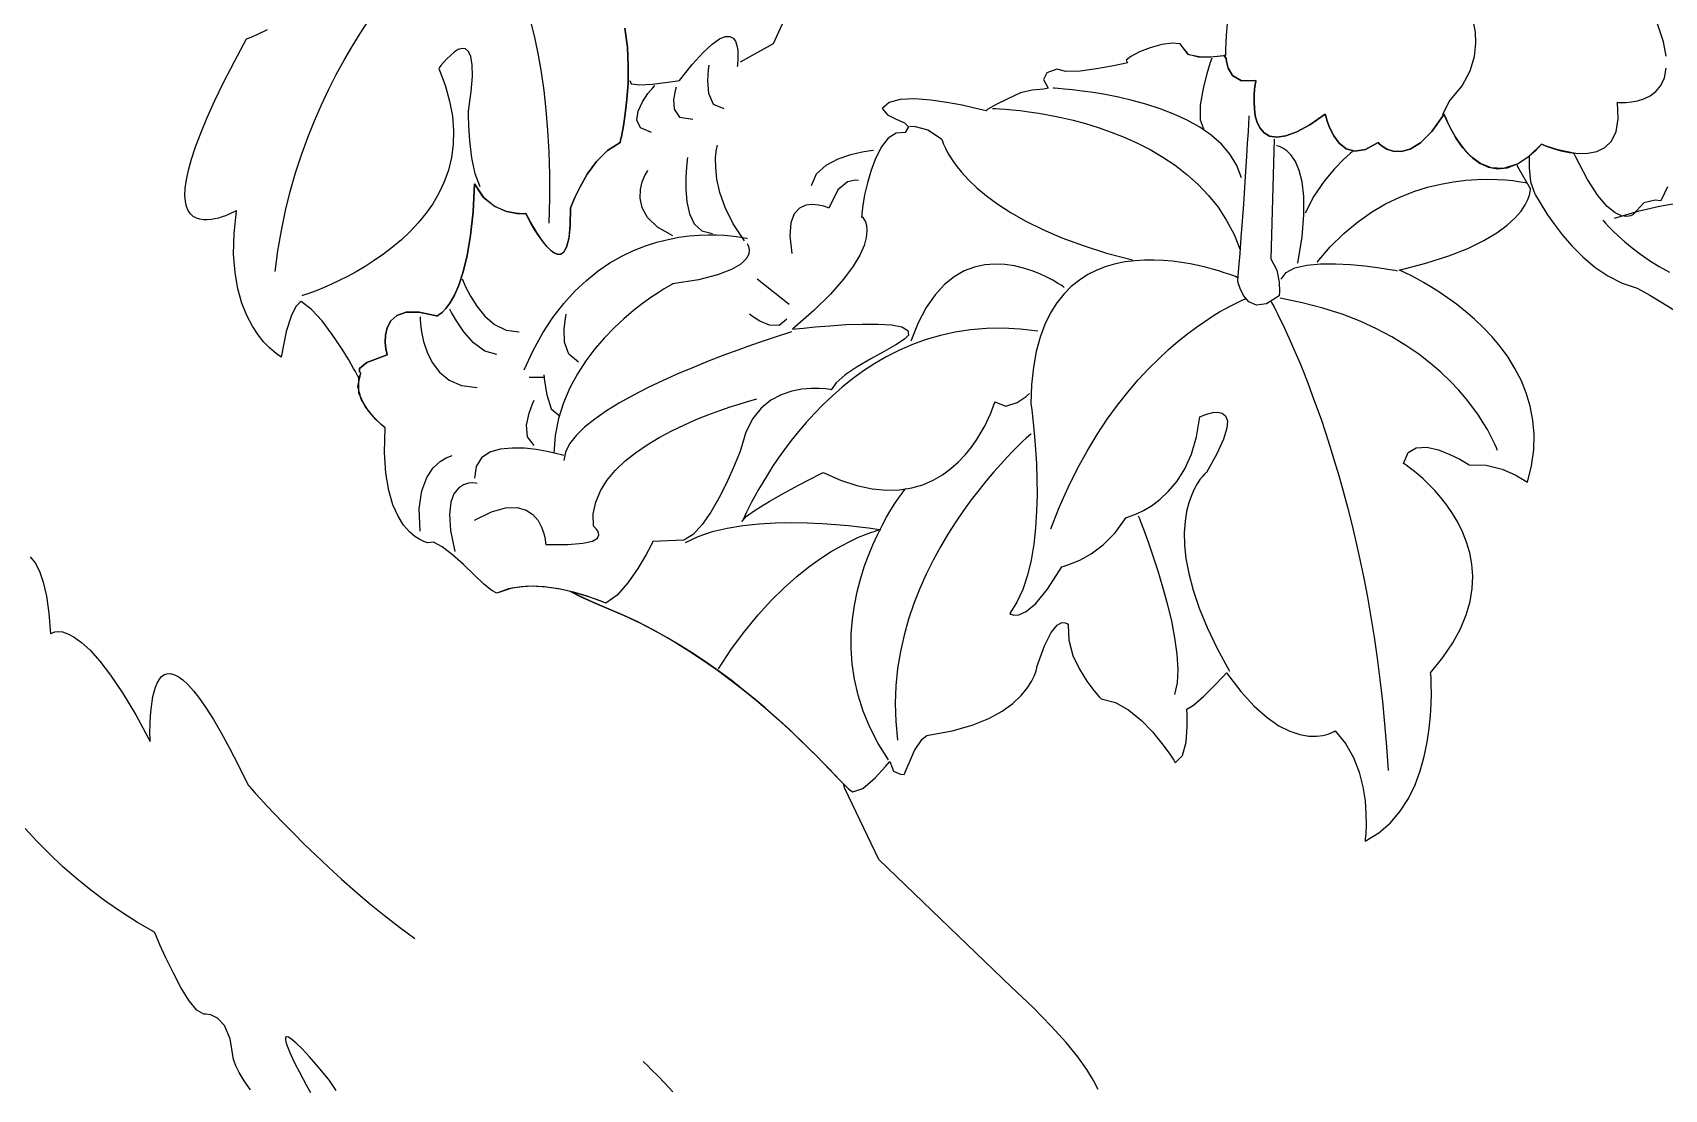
# Model space of a CAD drawing. Extents: x 61 to 149, y 52 to 245.
# Drawn here: x 91.96 to 115.71, y 114.85 to 130.23 of the extents above; entities that cross this region are included whole.
import ezdxf

# ---------------------------------------------------------------- set-up
doc = ezdxf.new("R2010")
doc.units = 0

msp = doc.modelspace()

# ---------------------------------------------------------------- linework, layer by layer
at = {"color": 250, "linetype": 'Continuous'}
for points in [[(112.4855, 129.0399), (112.5782, 129.2288), (112.765122, 129.453877), (112.883067, 129.675273), (112.945613, 129.884874), (112.966337, 130.074563), (112.95882, 130.236225), (112.936639, 130.361745), (112.913373, 130.443009), (112.9026, 130.4719), (113.066911, 130.631363), (113.179283, 130.808443), (113.246466, 130.997855), (113.275212, 131.194313), (113.27227, 131.392532), (113.244393, 131.587227), (113.19833, 131.77311), (113.140832, 131.944898), (113.078651, 132.097304), (113.018536, 132.225042), (112.967239, 132.322828), (112.93151, 132.385376), (112.9181, 132.4074)], [(102.263, 129.8043), (102.7439, 130.0737), (102.868744, 130.346058), (103.003455, 130.530903), (103.13986, 130.644015), (103.269788, 130.701175), (103.385067, 130.718163), (103.477527, 130.710759), (103.538995, 130.694745), (103.5613, 130.6859), (103.694028, 130.821821), (103.867294, 130.9241), (104.068257, 130.997291), (104.284081, 131.045948), (104.501925, 131.074625), (104.708951, 131.087876), (104.892321, 131.090255), (105.039194, 131.086316), (105.136734, 131.080613), (105.1721, 131.0777)], [(115.734142, 129.887384), (115.695165, 130.097027), (115.614427, 130.345763), (115.4862, 130.6369), (115.499981, 130.630578), (115.539389, 130.614418), (115.601526, 130.592631), (115.683491, 130.569428), (115.782383, 130.54902)], [(95.4872, 126.752), (95.527992, 127.056448), (95.579028, 127.35234), (95.639577, 127.639624), (95.708909, 127.918249), (95.786295, 128.188164), (95.871003, 128.449315), (95.962304, 128.701653), (96.059468, 128.945126), (96.161764, 129.179682), (96.268462, 129.405269), (96.378833, 129.621837), (96.492146, 129.829333), (96.607671, 130.027706), (96.724678, 130.216905), (96.842437, 130.396878)], [(109.35288, 130.420444), (109.332762, 130.187125), (109.322789, 129.984819), (109.3201, 129.8985), (109.258055, 129.888802), (109.109438, 129.873815), (108.930522, 129.874697), (108.777585, 129.912606), (108.7069, 130.0087), (108.659459, 130.065519), (108.547125, 130.077566), (108.394628, 130.055173), (108.2267, 130.008675), (108.068072, 129.948405), (107.943475, 129.884697), (107.877641, 129.827884), (107.8953, 129.7883), (107.830423, 129.77384), (107.664848, 129.739985), (107.442163, 129.701025), (107.205952, 129.671248), (106.999802, 129.664944), (106.8673, 129.6964), (106.721993, 129.642674), (106.670041, 129.546459), (106.7414, 129.4224), (106.678844, 129.405), (106.507289, 129.390333), (106.34, 129.3522), (106.15285, 129.264969), (105.9816, 129.181675), (105.86435, 129.118144), (105.8392, 129.0902), (105.793184, 129.102346), (105.668793, 129.132937), (105.486511, 129.173204), (105.266821, 129.214377), (105.030208, 129.247686), (104.797156, 129.264363), (104.588147, 129.255637), (104.423667, 129.212739), (104.3242, 129.1269), (104.401905, 129.035097), (104.527254, 128.970298), (104.647142, 128.916502), (104.708459, 128.857703), (104.6581, 128.7779), (104.526507, 128.766966), (104.41174, 128.691982), (104.31319, 128.567568), (104.23025, 128.408346), (104.16231, 128.228933), (104.108762, 128.043952), (104.068997, 127.86802), (104.042407, 127.71576), (104.028383, 127.601789), (104.026317, 127.540729), (104.0356, 127.5472), (104.042638, 127.539932), (104.059405, 127.517329), (104.079381, 127.478195), (104.096045, 127.421331), (104.102877, 127.345541), (104.093356, 127.249627), (104.060961, 127.132393), (103.999172, 126.99264), (103.901469, 126.829172), (103.761331, 126.640791), (103.572237, 126.426301), (103.327667, 126.184503), (103.0211, 125.9142), (103.063357, 125.919104), (103.178806, 125.931562), (103.350468, 125.948194), (103.56136, 125.965622), (103.794503, 125.980466), (104.032916, 125.989346), (104.259618, 125.988882), (104.457628, 125.975695), (104.609966, 125.946405), (104.69965, 125.897634), (104.7097, 125.826), (104.650157, 125.768303), (104.523628, 125.688033), (104.35201, 125.590543), (104.1572, 125.481188), (103.961096, 125.365321), (103.785597, 125.248298), (103.652599, 125.135473), (103.584, 125.0322), (103.562243, 125.036227), (103.501561, 125.044661), (103.408838, 125.052027), (103.290956, 125.052852), (103.154799, 125.041663), (103.00725, 125.012988), (102.855193, 124.961351), (102.705511, 124.881281), (102.565087, 124.767305), (102.440806, 124.613948), (102.339549, 124.415737), (102.2682, 124.1672), (102.25281, 124.126679), (102.209213, 124.017213), (102.14127, 123.856944), (102.052841, 123.664016), (101.947785, 123.456572), (101.829963, 123.252756), (101.703235, 123.070709), (101.57146, 122.928576), (101.4385, 122.8445), (100.9876, 122.8262), (100.959379, 122.769727), (100.882063, 122.625481), (100.766675, 122.431225), (100.624237, 122.224719), (100.465771, 122.043723), (100.3023, 121.926), (100.268653, 121.940717), (100.174738, 121.978416), (100.031096, 122.029422), (99.848267, 122.084058), (99.636789, 122.132646), (99.407204, 122.165511), (99.17005, 122.172976), (98.935869, 122.145365), (98.7152, 122.073), (98.64138, 122.109848), (98.527109, 122.205897), (98.385121, 122.339404), (98.22815, 122.488625), (98.068929, 122.631818), (97.920191, 122.747241), (97.79467, 122.813149), (97.7051, 122.8078), (97.690968, 122.811223), (97.652164, 122.824469), (97.594072, 122.852003), (97.522078, 122.898289), (97.441567, 122.967791), (97.357925, 123.064975), (97.276537, 123.194305), (97.202789, 123.360244), (97.142066, 123.567259), (97.099753, 123.819814), (97.081236, 124.122373), (97.0919, 124.4794), (97.051983, 124.511066), (96.956196, 124.598393), (96.840488, 124.729875), (96.740804, 124.894007), (96.693092, 125.079284), (96.7333, 125.2742), (96.715644, 125.292175), (96.718275, 125.344575), (96.824594, 125.429113), (97.118, 125.5435), (97.11223, 125.567205), (97.100692, 125.630288), (97.092039, 125.720701), (97.094928, 125.826396), (97.118012, 125.935325), (97.169948, 126.03544), (97.259389, 126.114693), (97.394992, 126.161036), (97.58541, 126.162421), (97.8393, 126.1068), (97.849273, 126.110973), (97.876952, 126.126833), (97.918977, 126.159394), (97.971985, 126.213667), (98.032617, 126.294665), (98.097512, 126.4074), (98.16331, 126.556885), (98.226648, 126.748133), (98.284167, 126.986156), (98.332506, 127.275967), (98.368304, 127.622577), (98.3882, 128.031), (98.524023, 127.827653), (98.689285, 127.698522), (98.858625, 127.627425), (99.006681, 127.598178), (99.108094, 127.594597), (99.1375, 127.6005), (99.145054, 127.585183), (99.16638, 127.543394), (99.199468, 127.481373), (99.242312, 127.405363), (99.292905, 127.321604), (99.349239, 127.236338), (99.409306, 127.155806), (99.4711, 127.08625), (99.532612, 127.033911), (99.591836, 127.005031), (99.646763, 127.005851), (99.695388, 127.042613), (99.735701, 127.121557), (99.765695, 127.248925), (99.783364, 127.430959), (99.7867, 127.6739), (99.802683, 127.71652), (99.849792, 127.828961), (99.926762, 127.988092), (100.03233, 128.170782), (100.165235, 128.3539), (100.324213, 128.514316), (100.508, 128.6289), (100.51522, 128.658595), (100.533715, 128.743111), (100.558737, 128.875596), (100.58554, 129.049197), (100.609375, 129.257062), (100.625496, 129.492337), (100.629156, 129.74817), (100.615606, 130.017709), (100.5801, 130.2941)], [(109.35288, 130.420444), (109.332762, 130.187125), (109.322789, 129.984819), (109.3201, 129.8985), (109.3, 129.895), (109.3314, 129.8533)], [(100.5801, 130.2941), (100.615606, 130.017709), (100.629156, 129.74817), (100.625496, 129.492337), (100.609375, 129.257062), (100.58554, 129.049197), (100.558737, 128.875596), (100.533715, 128.743111), (100.51522, 128.658595), (100.508, 128.6289), (100.324213, 128.514316), (100.165235, 128.3539), (100.03233, 128.170782), (99.926762, 127.988092), (99.849792, 127.828961), (99.802683, 127.71652), (99.7867, 127.6739), (99.78284, 127.420982), (99.76336, 127.234565), (99.730565, 127.107478), (99.686762, 127.032546), (99.634259, 127.002596), (99.575362, 127.010457), (99.512379, 127.048954), (99.447615, 127.110915), (99.383378, 127.189167), (99.321974, 127.276537), (99.265711, 127.365852), (99.216895, 127.449938), (99.177834, 127.521624), (99.150833, 127.573735), (99.1382, 127.5991), (99.1375, 127.6005), (99.1382, 127.5991), (99.092269, 127.594072), (98.984889, 127.600807), (98.838425, 127.633588), (98.675244, 127.706693), (98.517714, 127.834403), (98.3882, 128.031), (98.368304, 127.622577), (98.332506, 127.275967), (98.284167, 126.986156), (98.226648, 126.748133), (98.16331, 126.556885), (98.097513, 126.4074), (98.032617, 126.294665), (97.971985, 126.213667), (97.918977, 126.159394), (97.876952, 126.126833), (97.849273, 126.110973), (97.8393, 126.1068), (97.58541, 126.162421), (97.394992, 126.161036), (97.259389, 126.114693), (97.169948, 126.03544), (97.118012, 125.935325), (97.094928, 125.826396), (97.092039, 125.720701), (97.100692, 125.630288), (97.11223, 125.567205), (97.118, 125.5435), (96.824594, 125.429113), (96.718275, 125.344575), (96.715644, 125.292175), (96.7333, 125.2742), (96.7249, 125.256), (96.7248, 125.2558), (96.7248, 125.2557), (96.7247, 125.2556), (96.7175, 125.2377), (96.7174, 125.2374), (96.7173, 125.2372), (96.7173, 125.2371), (96.711, 125.2191), (96.7109, 125.2188), (96.7056, 125.2007), (96.7055, 125.2003), (96.6562, 125.2968), (96.630385, 125.343639), (96.559391, 125.466802), (96.452897, 125.640259), (96.320583, 125.837978), (96.172126, 126.033928), (96.017205, 126.202079), (95.8655, 126.3164), (95.845873, 126.304645), (95.795074, 126.248806), (95.72523, 126.118026), (95.648463, 125.881443), (95.5769, 125.5082), (95.563848, 125.516025), (95.527688, 125.540436), (95.472916, 125.582841), (95.404027, 125.644644), (95.325516, 125.727253), (95.24188, 125.832074), (95.157612, 125.960512), (95.07721, 126.113975), (95.005168, 126.293868), (94.945982, 126.501597), (94.904146, 126.738568), (94.884157, 127.006188), (94.89051, 127.305864), (94.9277, 127.639), (94.92231, 127.636032), (94.90688, 127.627869), (94.882518, 127.615626), (94.850331, 127.600416), (94.811427, 127.583352), (94.766914, 127.565549), (94.717901, 127.548119), (94.665494, 127.532177), (94.610802, 127.518836), (94.554934, 127.509209), (94.498996, 127.504411), (94.444097, 127.505554), (94.391344, 127.513753), (94.341846, 127.530121), (94.296711, 127.555771), (94.257045, 127.591817), (94.223959, 127.639373), (94.198558, 127.699553), (94.181952, 127.77347), (94.175247, 127.862237), (94.179553, 127.966968), (94.195976, 128.088777), (94.225626, 128.228777), (94.269609, 128.388082), (94.329033, 128.567806), (94.405008, 128.769062), (94.49864, 128.992964), (94.611037, 129.240625), (94.743307, 129.513159), (94.896559, 129.811679), (95.0719, 130.1373), (95.114208, 130.153984), (95.224364, 130.201881), (95.377216, 130.277763)], [(107.468146, 114.848805), (107.401369, 114.983315), (107.304456, 115.141463), (107.17271, 115.324895), (107.001438, 115.535258), (106.785942, 115.774199), (106.521528, 116.043364), (106.2035, 116.3444), (104.2768, 118.1966), (103.7788, 119.233), (103.7634, 119.2974), (103.704469, 119.357491), (103.636053, 119.428226), (103.558326, 119.508749), (103.471462, 119.598203), (103.375634, 119.695729), (103.271017, 119.800471), (103.157785, 119.911572), (103.036111, 120.028174), (102.90617, 120.149419), (102.768135, 120.274452), (102.62218, 120.402414), (102.46848, 120.532447), (102.307208, 120.663696), (102.138538, 120.795302), (101.962644, 120.926409), (101.7797, 121.056158), (101.589879, 121.183694), (101.393357, 121.308158), (101.190306, 121.428693), (100.980901, 121.544442), (100.765316, 121.654548), (100.543724, 121.758153), (100.3163, 121.8544), (100.111059, 121.940556), (99.935307, 122.022311), (99.7872, 122.0998), (99.7871, 122.0998), (99.617985, 122.136183), (99.438311, 122.16243), (99.253137, 122.173887), (99.067522, 122.165904), (98.886524, 122.133825), (98.7152, 122.073), (98.64138, 122.109848), (98.527109, 122.205897), (98.385121, 122.339404), (98.22815, 122.488625), (98.068929, 122.631818), (97.920191, 122.747241), (97.79467, 122.813149), (97.7051, 122.8078), (97.690968, 122.811223), (97.652164, 122.824469), (97.594072, 122.852003), (97.522078, 122.898289), (97.441567, 122.967791), (97.357925, 123.064975), (97.276537, 123.194305), (97.202789, 123.360244), (97.142066, 123.567259), (97.099753, 123.819814), (97.081236, 124.122373), (97.0919, 124.4794), (97.042354, 124.519142), (96.927807, 124.627461), (96.799393, 124.787999), (96.708246, 124.984398), (96.7055, 125.2003), (96.6562, 125.2968), (96.630385, 125.343639), (96.559391, 125.466802), (96.452897, 125.640259), (96.320583, 125.837978), (96.172126, 126.033928), (96.017205, 126.202079), (95.8655, 126.3164), (95.845873, 126.304645), (95.795074, 126.248806), (95.72523, 126.118026), (95.648463, 125.881443), (95.5769, 125.5082), (95.563848, 125.516025), (95.527688, 125.540436), (95.472916, 125.582841), (95.404027, 125.644644), (95.325516, 125.727253), (95.24188, 125.832074), (95.157612, 125.960512), (95.07721, 126.113975), (95.005168, 126.293868), (94.945982, 126.501597), (94.904146, 126.738568), (94.884157, 127.006188), (94.89051, 127.305864), (94.9277, 127.639), (94.92231, 127.636032), (94.90688, 127.627869), (94.882518, 127.615626), (94.850331, 127.600416), (94.811427, 127.583352), (94.766914, 127.565549), (94.717901, 127.548119), (94.665494, 127.532177), (94.610802, 127.518836), (94.554934, 127.509209), (94.498996, 127.504411), (94.444097, 127.505554), (94.391344, 127.513753), (94.341846, 127.530121), (94.296711, 127.555771), (94.257045, 127.591817), (94.223959, 127.639373), (94.198558, 127.699553), (94.181952, 127.77347), (94.175247, 127.862237), (94.179553, 127.966968), (94.195976, 128.088777), (94.225626, 128.228777), (94.269609, 128.388082), (94.329033, 128.567806), (94.405008, 128.769062), (94.49864, 128.992964), (94.611037, 129.240625), (94.743307, 129.513159), (94.896559, 129.811679), (95.0719, 130.1373), (95.114208, 130.153984), (95.224364, 130.201881), (95.377216, 130.277763)], [(99.216426, 130.356739), (99.267409, 130.13755), (99.315067, 129.9028), (99.358515, 129.652431), (99.39687, 129.386386), (99.42925, 129.104607), (99.454771, 128.807037), (99.472549, 128.493619), (99.481703, 128.164295), (99.481347, 127.819008), (99.4706, 127.4577)], [(100.6522, 129.535), (100.672219, 129.483993), (100.796422, 129.469711), (100.976725, 129.479912), (101.165044, 129.502356), (101.313297, 129.524799), (101.3734, 129.535), (101.560051, 129.76787), (101.717679, 129.941797), (101.848679, 130.063137), (101.955444, 130.138245), (102.040367, 130.173478), (102.105842, 130.17519), (102.154262, 130.149739), (102.188022, 130.103479), (102.209514, 130.042766), (102.221133, 129.973956), (102.225272, 129.903404), (102.224325, 129.837467), (102.220685, 129.7825), (102.216745, 129.744859), (102.2149, 129.7309)], [(98.4748, 127.9869), (98.401831, 128.175754), (98.352919, 128.409933), (98.32325, 128.653913), (98.308015, 128.872167), (98.302402, 129.029171), (98.3016, 129.0894), (98.341346, 129.373861), (98.358615, 129.596387), (98.356331, 129.763248), (98.33742, 129.880717), (98.304807, 129.955067), (98.261418, 129.992568), (98.210176, 129.999493), (98.154008, 129.982115), (98.095838, 129.946704), (98.038593, 129.899533), (97.985196, 129.846875), (97.938573, 129.795), (97.901649, 129.750181), (97.87735, 129.718691), (97.8686, 129.7068), (97.961876, 129.465618), (98.027861, 129.234688), (98.068302, 129.013881), (98.084947, 128.803066), (98.079542, 128.602112), (98.053834, 128.41089), (98.00957, 128.22927), (97.948497, 128.057121), (97.872362, 127.894313), (97.782912, 127.740716), (97.681893, 127.5962), (97.571053, 127.460635), (97.452139, 127.333889), (97.326898, 127.215834), (97.197076, 127.106339), (97.06442, 127.005274), (96.930678, 126.912508), (96.797596, 126.827912), (96.666921, 126.751355), (96.540401, 126.682707), (96.419782, 126.621838), (96.30681, 126.568617), (96.203234, 126.522915), (96.1108, 126.484601), (96.031254, 126.453546), (95.966345, 126.429618), (95.917818, 126.412688), (95.887421, 126.402625), (95.8769, 126.3993)], [(99.7883, 122.0995), (99.935633, 122.022222), (100.1111, 121.940544), (100.3163, 121.8544), (100.569773, 121.746479), (100.815956, 121.629513), (101.054608, 121.504693), (101.285485, 121.373212), (101.508346, 121.236262), (101.722948, 121.095036), (101.929051, 120.950726), (102.126411, 120.804526), (102.314787, 120.657627), (102.493936, 120.511221), (102.663617, 120.366503), (102.823588, 120.224662), (102.973605, 120.086894), (103.113428, 119.954389), (103.242815, 119.82834), (103.361522, 119.709941), (103.469309, 119.600382), (103.565933, 119.500858), (103.651152, 119.41256), (103.724724, 119.33668), (103.786406, 119.274412), (103.835958, 119.226948), (103.873137, 119.195479), (103.8977, 119.1812), (104.043358, 119.232761), (104.222138, 119.387438), (104.373673, 119.550045), (104.4376, 119.6254), (104.491422, 119.482037), (104.591378, 119.437363), (104.6452, 119.435), (104.796713, 119.783013), (104.90735, 119.950575), (104.975163, 120.003125), (104.9982, 120.0061), (105.343348, 120.07009), (105.63427, 120.153175), (105.875581, 120.250655), (106.071896, 120.35783), (106.227831, 120.469999), (106.348, 120.582462), (106.437019, 120.69052), (106.499504, 120.78947), (106.540069, 120.874614), (106.56333, 120.94125), (106.573902, 120.984679), (106.5764, 121.0002), (106.686724, 121.307196), (106.785057, 121.500985), (106.869582, 121.605617), (106.938485, 121.645136), (106.98995, 121.643592), (107.02216, 121.625031), (107.0333, 121.6135), (107.04014, 121.387281), (107.10074, 121.168457), (107.195122, 120.967017), (107.303307, 120.792951), (107.405317, 120.656249), (107.481175, 120.566902), (107.5109, 120.5349), (107.71828, 120.482736), (107.916164, 120.371591), (108.098957, 120.221788), (108.261062, 120.05365), (108.396885, 119.8875), (108.50083, 119.743659), (108.5673, 119.642452), (108.5907, 119.6042), (108.695729, 119.709974), (108.747914, 119.907107), (108.764206, 120.129613), (108.761551, 120.311506), (108.7569, 120.3868), (108.857225, 120.441785), (109.006394, 120.572902), (109.163542, 120.729398), (109.287799, 120.860515), (109.3383, 120.9155), (109.544541, 120.643411), (109.740801, 120.428277), (109.925945, 120.263974), (110.098839, 120.14438), (110.258349, 120.063372), (110.40334, 120.014826), (110.53268, 119.992619), (110.645232, 119.990628), (110.739864, 120.002729), (110.815441, 120.0228), (110.870829, 120.044718), (110.904893, 120.062359), (110.9165, 120.0696), (111.070015, 119.885813), (111.18515, 119.683118), (111.267139, 119.470525), (111.321215, 119.257045), (111.352612, 119.051688), (111.366565, 118.863463), (111.368306, 118.701382), (111.36307, 118.574454), (111.35609, 118.49169), (111.3526, 118.4621), (111.55154, 118.583767), (111.721551, 118.731488), (111.864856, 118.900583), (111.983673, 119.086377), (112.080225, 119.284189), (112.156731, 119.489343), (112.215411, 119.69716), (112.258488, 119.902962), (112.28818, 120.102072), (112.306708, 120.289812), (112.316294, 120.461503), (112.319158, 120.612467), (112.31752, 120.738027), (112.3136, 120.833504), (112.30962, 120.894221), (112.3078, 120.9155), (112.48698, 121.134888), (112.631569, 121.348657), (112.743965, 121.556477), (112.826564, 121.758017), (112.881764, 121.952947), (112.911963, 122.140936), (112.919557, 122.321654), (112.906944, 122.49477), (112.876523, 122.659955), (112.830689, 122.816877), (112.771841, 122.965206), (112.702375, 123.104613), (112.62469, 123.234765), (112.541182, 123.355333), (112.454249, 123.465987), (112.366289, 123.566396), (112.279698, 123.65623), (112.196875, 123.735158), (112.120216, 123.802849), (112.052119, 123.858975), (111.994982, 123.903203), (111.951201, 123.935203), (111.923175, 123.954646), (111.9133, 123.9612), (111.978203, 124.118175), (112.097608, 124.189892), (112.25205, 124.196179), (112.422063, 124.156862), (112.58818, 124.091769), (112.730936, 124.020727), (112.830865, 123.963561), (112.8685, 123.9401), (113.116521, 123.93804), (113.347602, 123.878116), (113.539814, 123.793832), (113.671223, 123.718692), (113.7199, 123.6862), (113.777767, 123.927518), (113.808259, 124.159081), (113.813506, 124.380883), (113.795636, 124.592914), (113.756779, 124.795166), (113.699064, 124.987632), (113.624619, 125.170304), (113.535573, 125.343172), (113.434056, 125.506229), (113.322198, 125.659467), (113.202126, 125.802878), (113.075969, 125.936453), (112.945858, 126.060185), (112.813921, 126.174065), (112.682286, 126.278085), (112.553084, 126.372237), (112.428443, 126.456513), (112.310492, 126.530904), (112.20136, 126.595403), (112.103177, 126.650002), (112.018071, 126.694691), (111.948171, 126.729464), (111.895606, 126.754312), (111.862506, 126.769227), (111.851, 126.7742), (112.239513, 126.87354), (112.571448, 126.979678), (112.851254, 127.090349), (113.083383, 127.203285), (113.272283, 127.31622), (113.422405, 127.426889), (113.5382, 127.533025), (113.624117, 127.632362), (113.684607, 127.722634), (113.72412, 127.801575), (113.747105, 127.866918), (113.758013, 127.916397), (113.761295, 127.947747), (113.7614, 127.9587), (113.5745, 128.2759), (113.5633, 128.3157), (113.367164, 128.253943), (113.19012, 128.261699), (113.032534, 128.324126), (112.894772, 128.426382), (112.7772, 128.553625), (112.680184, 128.691014), (112.60409, 128.823708), (112.549284, 128.936865), (112.516132, 129.015643), (112.505, 129.0452), (112.326374, 128.792306), (112.160613, 128.62728), (112.009893, 128.534604), (111.87639, 128.498759), (111.762281, 128.504229), (111.669741, 128.535496), (111.600947, 128.577042), (111.558074, 128.613349), (111.5433, 128.6289), (111.3586, 128.527107), (111.203783, 128.503706), (111.07667, 128.540963), (110.975087, 128.621143), (110.896854, 128.726512), (110.839796, 128.839337), (110.801736, 128.941883), (110.780496, 129.016415), (110.7739, 129.0452), (110.548624, 128.889284), (110.357789, 128.785022), (110.198649, 128.726676), (110.068456, 128.708505), (109.964464, 128.72477), (109.883927, 128.769731), (109.824096, 128.837651), (109.782225, 128.922787), (109.755568, 129.019403), (109.741377, 129.121758), (109.736905, 129.224112), (109.739406, 129.320727), (109.746133, 129.405862), (109.754339, 129.473779), (109.761277, 129.518738), (109.7642, 129.535), (109.552994, 129.530471), (109.424885, 129.604706), (109.359099, 129.713034), (109.334862, 129.810789), (109.3314, 129.8533), (109.3, 129.895), (109.2913, 129.8936), (109.151936, 129.87685), (108.960287, 129.872475), (108.788045, 129.907437), (108.7069, 130.0087), (108.659459, 130.065519), (108.547125, 130.077566), (108.394628, 130.055173), (108.2267, 130.008675), (108.068072, 129.948405), (107.943475, 129.884697), (107.877641, 129.827884), (107.8953, 129.7883), (107.830423, 129.77384), (107.664848, 129.739985), (107.442163, 129.701025), (107.205952, 129.671248), (106.999802, 129.664944), (106.8673, 129.6964), (106.721993, 129.642674), (106.670041, 129.546459), (106.7414, 129.4224), (106.678844, 129.405), (106.507289, 129.390333), (106.34, 129.3522), (106.15285, 129.264969), (105.9816, 129.181675), (105.86435, 129.118144), (105.8392, 129.0902), (105.793184, 129.102346), (105.668793, 129.132937), (105.486511, 129.173204), (105.266821, 129.214377), (105.030208, 129.247686), (104.797156, 129.264363), (104.588147, 129.255637), (104.423667, 129.212739), (104.3242, 129.1269), (104.401905, 129.035097), (104.527254, 128.970298), (104.647142, 128.916502), (104.708459, 128.857703), (104.6581, 128.7779), (104.526507, 128.766966), (104.41174, 128.691982), (104.31319, 128.567568), (104.23025, 128.408346), (104.16231, 128.228933), (104.108762, 128.043952), (104.068997, 127.86802), (104.042407, 127.71576), (104.028383, 127.601789), (104.026317, 127.540729), (104.0356, 127.5472), (104.042638, 127.539932), (104.059405, 127.517329), (104.079381, 127.478195), (104.096045, 127.421331), (104.102877, 127.345541), (104.093356, 127.249627), (104.060961, 127.132393), (103.999172, 126.99264), (103.901469, 126.829172), (103.761331, 126.640791), (103.572237, 126.426301), (103.327667, 126.184503), (103.0211, 125.9142), (103.063357, 125.919104), (103.178806, 125.931562), (103.350468, 125.948194), (103.56136, 125.965622), (103.794503, 125.980466), (104.032916, 125.989346), (104.259618, 125.988882), (104.457628, 125.975695), (104.609966, 125.946405), (104.69965, 125.897634), (104.7097, 125.826), (104.650157, 125.768303), (104.523628, 125.688033), (104.35201, 125.590543), (104.1572, 125.481188), (103.961096, 125.365321), (103.785597, 125.248298), (103.652599, 125.135473), (103.584, 125.0322), (103.562243, 125.036227), (103.501561, 125.044661), (103.408838, 125.052027), (103.290956, 125.052852), (103.154799, 125.041663), (103.00725, 125.012988), (102.855193, 124.961351), (102.705511, 124.881281), (102.565087, 124.767305), (102.440806, 124.613948), (102.339549, 124.415737), (102.2682, 124.1672), (102.25281, 124.126679), (102.209213, 124.017213), (102.14127, 123.856944), (102.052841, 123.664016), (101.947785, 123.456572), (101.829963, 123.252756), (101.703235, 123.070709), (101.57146, 122.928576), (101.4385, 122.8445), (100.9876, 122.8262), (100.959379, 122.769727), (100.882063, 122.625481), (100.766675, 122.431225), (100.624237, 122.224719), (100.465771, 122.043723), (100.3023, 121.926), (100.235019, 121.954693), (100.053515, 122.021941), (99.7883, 122.0995)], [(102.0226, 129.1187), (101.87084, 129.184917), (101.801016, 129.342818), (101.785432, 129.531282), (101.796392, 129.689183), (101.8062, 129.7554)], [(109.0179, 128.8027), (108.958283, 128.957663), (108.9594, 129.1751), (108.999, 129.414587), (109.054833, 129.6357), (109.10465, 129.798013), (109.1262, 129.8611)], [(109.3314, 129.8533), (109.334862, 129.810789), (109.359099, 129.713034), (109.424885, 129.604706), (109.552994, 129.530471), (109.7642, 129.535), (109.761277, 129.518738), (109.754339, 129.473779), (109.746133, 129.405862), (109.739406, 129.320727), (109.736905, 129.224112), (109.741377, 129.121758), (109.755568, 129.019403), (109.782225, 128.922788), (109.824096, 128.837651), (109.883927, 128.769731), (109.964464, 128.72477), (110.068456, 128.708505), (110.198649, 128.726676), (110.357789, 128.785022), (110.548624, 128.889284), (110.7739, 129.0452), (110.780496, 129.016415), (110.801736, 128.941883), (110.839796, 128.839337), (110.896854, 128.726512), (110.975087, 128.621143), (111.07667, 128.540963), (111.203783, 128.503706), (111.3586, 128.527107), (111.5433, 128.6289), (111.558074, 128.613349), (111.600947, 128.577042), (111.669741, 128.535496), (111.762281, 128.504229), (111.87639, 128.498759), (112.009893, 128.534604), (112.160613, 128.62728), (112.326374, 128.792306), (112.505, 129.0452), (112.511703, 129.027091), (112.5317, 128.977378), (112.564818, 128.902983), (112.610888, 128.810828), (112.669737, 128.707833), (112.741195, 128.600922), (112.825091, 128.497014), (112.921254, 128.403033), (113.029513, 128.325898), (113.149696, 128.272533), (113.281634, 128.249859), (113.425154, 128.264797), (113.580085, 128.324269), (113.746258, 128.435196), (113.9235, 128.6045), (113.944489, 128.595548), (114.002641, 128.572885), (114.090734, 128.542796), (114.201545, 128.511568), (114.32785, 128.485489), (114.462428, 128.470844), (114.598056, 128.473922), (114.727511, 128.501008), (114.843571, 128.558389), (114.939012, 128.652352), (115.006612, 128.789183), (115.039149, 128.975171), (115.0294, 129.2166), (115.044795, 129.215193), (115.08716, 129.213177), (115.15077, 129.21386), (115.229894, 129.220551), (115.318807, 129.236559), (115.411781, 129.265192), (115.503087, 129.309758), (115.586998, 129.373566), (115.657787, 129.459924), (115.709726, 129.572141), (115.737087, 129.713525)], [(100.9647, 128.7758), (100.808419, 128.844641), (100.753478, 128.954598), (100.771704, 129.086825), (100.834923, 129.222475), (100.914961, 129.342702), (100.983645, 129.428659), (101.0128, 129.4615)], [(101.3254, 129.437), (101.308853, 129.383915), (101.285374, 129.259138), (101.29421, 129.114382), (101.374603, 129.001365), (101.5658, 128.9718)], [(109.5545, 128.1166), (109.486518, 128.296262), (109.387707, 128.458765), (109.262011, 128.604958), (109.113375, 128.735695), (108.945742, 128.851826), (108.763058, 128.954202), (108.569266, 129.043676), (108.368311, 129.121099), (108.164137, 129.187322), (107.960688, 129.243197), (107.761909, 129.289575), (107.571743, 129.327308), (107.394137, 129.357248), (107.233032, 129.380245), (107.092375, 129.397151), (106.976109, 129.408819), (106.888178, 129.416098), (106.832527, 129.419841), (106.8131, 129.4209)], [(105.9294, 129.1269), (105.941996, 129.126548), (105.978622, 129.125061), (106.037535, 129.121793), (106.116995, 129.116098), (106.215257, 129.10733), (106.330579, 129.094844), (106.46122, 129.077993), (106.605437, 129.056132), (106.761487, 129.028615), (106.927628, 128.994795), (107.102118, 128.954027), (107.283215, 128.905665), (107.469175, 128.849063), (107.658257, 128.783574), (107.848718, 128.708554), (108.038816, 128.623357), (108.226809, 128.527335), (108.410953, 128.419844), (108.589507, 128.300238), (108.760729, 128.16787), (108.922876, 128.022094), (109.074205, 127.862265), (109.212974, 127.687738), (109.337442, 127.497865), (109.445864, 127.292001), (109.5365, 127.0695)], [(110.0286, 128.6779), (109.9805, 126.9393), (110.070283, 126.772483), (110.103713, 126.596487), (110.105586, 126.457223), (110.1007, 126.4006), (109.91602, 126.281729), (109.771289, 126.262239), (109.662303, 126.312573), (109.584856, 126.403174), (109.534744, 126.504483), (109.50776, 126.586945), (109.4997, 126.621), (109.516712, 126.805859), (109.53425, 127.016666), (109.551987, 127.24633), (109.569594, 127.487765), (109.586743, 127.733881), (109.603105, 127.977589), (109.61835, 128.211801), (109.632152, 128.429429), (109.644181, 128.623384), (109.654109, 128.786577), (109.661607, 128.911919), (109.666347, 128.992323), (109.668, 129.0207)], [(104.721, 128.8698), (104.8025, 128.862996), (104.9882, 128.81537), (105.1899, 128.6861), (105.192435, 128.676732), (105.201188, 128.649623), (105.217877, 128.606268), (105.244222, 128.548162), (105.281942, 128.476798), (105.332758, 128.393672), (105.398388, 128.300277), (105.480553, 128.198109), (105.580971, 128.088662), (105.701362, 127.973429), (105.843446, 127.853906), (106.008943, 127.731587), (106.199571, 127.607967), (106.41705, 127.484539), (106.663101, 127.362799), (106.939441, 127.24424), (107.247792, 127.130358), (107.589871, 127.022646), (107.9674, 126.9226)], [(102.3223, 127.1981), (102.156673, 127.449197), (102.039443, 127.685468), (101.962893, 127.902985), (101.9193, 128.097818), (101.900945, 128.266038), (101.900107, 128.403715), (101.909068, 128.50692), (101.920105, 128.571725), (101.9255, 128.5942)], [(103.2962, 128.0064), (103.368856, 128.17372), (103.506513, 128.301194), (103.681405, 128.393962), (103.865766, 128.457165), (104.03183, 128.495945), (104.15183, 128.515443), (104.198, 128.5208)], [(110.3739, 126.8745), (110.435969, 127.258185), (110.463571, 127.579657), (110.462247, 127.844414), (110.437537, 128.057956), (110.394983, 128.22578), (110.340125, 128.353388), (110.278505, 128.446276), (110.215663, 128.509944), (110.157141, 128.549892), (110.108479, 128.571618), (110.075218, 128.580621), (110.0629, 128.5824)], [(111.1718, 128.4997), (111.135739, 128.469736), (111.041078, 128.383922), (110.9081, 128.248375), (110.757089, 128.069211), (110.608328, 127.852547), (110.4821, 127.6045)], [(115.753362, 127.98515), (115.6573, 127.7825), (115.577589, 127.789719), (115.410144, 127.753715), (115.2625, 127.588), (115.251283, 127.579315), (115.218051, 127.562727), (115.163433, 127.552437), (115.08806, 127.562646), (114.992562, 127.607554), (114.877567, 127.701363), (114.743705, 127.858273), (114.591606, 128.092485), (114.4219, 128.4182), (114.3907, 128.4768), (114.16033, 128.522307), (113.990004, 128.577593), (113.9235, 128.6045), (113.831888, 128.510725), (113.7432, 128.433)], [(101.4926, 128.4105), (101.487159, 128.372705), (101.475783, 128.271415), (101.465893, 128.12477), (101.464908, 127.950914), (101.480251, 127.767986), (101.519341, 127.59413), (101.589598, 127.447485), (101.698445, 127.346195), (101.8533, 127.3084)], [(113.7432, 128.433), (113.741926, 128.263107), (113.762274, 128.057059), (113.8234, 127.8863), (113.835449, 127.863458), (113.870979, 127.799768), (113.929059, 127.702478), (114.008763, 127.578841), (114.109161, 127.436106), (114.229325, 127.281525), (114.368327, 127.122348), (114.525237, 126.965826), (114.699128, 126.819209), (114.889071, 126.689749), (115.094138, 126.584696), (115.3134, 126.5113), (115.365048, 126.483354), (115.498903, 126.408439), (115.683331, 126.299944), (115.886699, 126.171256)], [(101.2762, 127.2716), (101.054816, 127.401121), (100.910627, 127.540316), (100.829974, 127.682533), (100.7992, 127.821121), (100.804648, 127.949427), (100.832659, 128.0608), (100.869577, 128.148588), (100.901743, 128.206138), (100.9155, 128.2268)], [(103.9815, 128.0799), (103.934167, 128.083922), (103.819212, 128.05695), (103.677202, 127.940428), (103.5487, 127.6758), (103.528681, 127.684065), (103.475117, 127.702246), (103.397746, 127.720426), (103.306306, 127.728683), (103.210538, 127.7171), (103.120178, 127.675757), (103.044965, 127.594734), (102.994639, 127.464114), (102.978938, 127.273975), (103.0076, 127.0144)], [(110.6579, 126.8883), (110.846551, 127.111108), (111.042129, 127.305581), (111.242837, 127.473547), (111.446881, 127.616835), (111.652466, 127.737273), (111.857796, 127.83669), (112.061077, 127.916914), (112.260514, 127.979774), (112.454312, 128.027097), (112.640675, 128.060712), (112.817809, 128.082449), (112.983918, 128.094134), (113.137207, 128.097598), (113.275882, 128.094667), (113.398147, 128.08717), (113.502207, 128.076937), (113.586268, 128.065795), (113.648533, 128.055572), (113.687209, 128.048098), (113.7005, 128.0452)], [(104.0306, 127.5357), (104.0258, 127.5573)], [(115.91999, 127.750248), (115.637887, 127.70165), (115.325504, 127.628), (114.9813, 127.527)], [(104.0315, 127.5371), (104.0307, 127.5358)], [(114.813, 127.5025), (114.8228, 127.491178), (114.851495, 127.459231), (114.898025, 127.409691), (114.961332, 127.345587), (115.040355, 127.269949), (115.134036, 127.185807), (115.241315, 127.096193), (115.361133, 127.004135), (115.492432, 126.912664), (115.634151, 126.824811), (115.785232, 126.743605)], [(99.1119, 125.3244), (99.242757, 125.605548), (99.383407, 125.859145), (99.532561, 126.086558), (99.688931, 126.289156), (99.851228, 126.468308), (100.018165, 126.625382), (100.188454, 126.761746), (100.360806, 126.878769), (100.533933, 126.977819), (100.706548, 127.060264), (100.877362, 127.127473), (101.045086, 127.180815), (101.208434, 127.221657), (101.366115, 127.251368), (101.516844, 127.271316), (101.659331, 127.28287), (101.792288, 127.287398), (101.914427, 127.286269), (102.024461, 127.280851), (102.1211, 127.272512), (102.203057, 127.262621), (102.269044, 127.252545), (102.317772, 127.243655), (102.347953, 127.237317), (102.3583, 127.2349)], [(102.3583, 127.1614), (102.365985, 127.149902), (102.380814, 127.117904), (102.390452, 127.069155), (102.382559, 127.0074), (102.3448, 126.936388), (102.264837, 126.859864), (102.130332, 126.781577), (101.92895, 126.705272), (101.648351, 126.634697), (101.2762, 126.5736), (101.261078, 126.565467), (101.218013, 126.541193), (101.150455, 126.500968), (101.061857, 126.44498), (100.955668, 126.373419), (100.835341, 126.286474), (100.704326, 126.184334), (100.566074, 126.067188), (100.424038, 125.935225), (100.281666, 125.788634), (100.142412, 125.627605), (100.009726, 125.452326), (99.887059, 125.262986), (99.777862, 125.059776), (99.685587, 124.842882), (99.613684, 124.612496), (99.565604, 124.368806), (99.5448, 124.112)], [(106.9753, 126.523), (106.963886, 126.531102), (106.930869, 126.553291), (106.878088, 126.586388), (106.807384, 126.627218), (106.720595, 126.672602), (106.619562, 126.719363), (106.506122, 126.764324), (106.382116, 126.804309), (106.249383, 126.836139), (106.109763, 126.856638), (105.965094, 126.862627), (105.817216, 126.850931), (105.667969, 126.818372), (105.519192, 126.761772), (105.372723, 126.677955), (105.230404, 126.563742), (105.094073, 126.415958), (104.965568, 126.231424), (104.846731, 126.006964), (104.7394, 125.7394)], [(109.5005, 126.6654), (109.491911, 126.668941), (109.466872, 126.678877), (109.426476, 126.694174), (109.371816, 126.7138), (109.303987, 126.736722), (109.22408, 126.761908), (109.133188, 126.788325), (109.032406, 126.814941), (108.922826, 126.840722), (108.805542, 126.864637), (108.681645, 126.885653), (108.55223, 126.902736), (108.41839, 126.914856), (108.281218, 126.920978), (108.141807, 126.92007), (108.00125, 126.9111), (107.86064, 126.893035), (107.721071, 126.864843), (107.583635, 126.82549), (107.449426, 126.773945), (107.319536, 126.709174), (107.19506, 126.630146), (107.07709, 126.535827), (106.966719, 126.425184), (106.86504, 126.297186), (106.773147, 126.1508), (106.692133, 125.984993), (106.62309, 125.798732), (106.567112, 125.590985), (106.525292, 125.360719), (106.498724, 125.106901), (106.4885, 124.8285), (106.491786, 124.806342), (106.500556, 124.742771), (106.513182, 124.642138), (106.528032, 124.508796), (106.543478, 124.347097), (106.557888, 124.161393), (106.569633, 123.956037), (106.577083, 123.735381), (106.578607, 123.503777), (106.572577, 123.265577), (106.557361, 123.025135), (106.531331, 122.786801), (106.492855, 122.554929), (106.440304, 122.33387), (106.372048, 122.127978), (106.286456, 121.941604), (106.1819, 121.7791), (106.196415, 121.76855), (106.240588, 121.75318), (106.315365, 121.757413), (106.42169, 121.80567), (106.560508, 121.922373), (106.732763, 122.131942), (106.9394, 122.4588), (106.973369, 122.467637), (107.065392, 122.498005), (107.200639, 122.555685), (107.364282, 122.646462), (107.541492, 122.776118), (107.717441, 122.950436), (107.8773, 123.1752), (107.896046, 123.180122), (107.948168, 123.196789), (108.027492, 123.228058), (108.127844, 123.276781), (108.243051, 123.345815), (108.366938, 123.438013), (108.49333, 123.556229), (108.616056, 123.703319), (108.728939, 123.882136), (108.825807, 124.095536), (108.900485, 124.346372), (108.9468, 124.6375), (108.962924, 124.644983), (109.005675, 124.662669), (109.066623, 124.683416), (109.137337, 124.700081), (109.209385, 124.705524), (109.274338, 124.6926), (109.323763, 124.654168), (109.34923, 124.583085), (109.342308, 124.472209), (109.294566, 124.314398), (109.197574, 124.102509), (109.0429, 123.8294), (109.035756, 123.823195), (109.01612, 123.804181), (108.986684, 123.771758), (108.950139, 123.725327), (108.909177, 123.664286), (108.866491, 123.588037), (108.824772, 123.495979), (108.786713, 123.387514), (108.755006, 123.26204), (108.732342, 123.118958), (108.721413, 122.957669), (108.724912, 122.777572), (108.74553, 122.578068), (108.78596, 122.358557), (108.848893, 122.118439), (108.937021, 121.857114), (109.053038, 121.573982), (109.199633, 121.268444), (109.3795, 120.9399)], [(110.1305, 126.6404), (110.203409, 126.739507), (110.332155, 126.807076), (110.50351, 126.847764), (110.704245, 126.866228), (110.921133, 126.867123), (111.140945, 126.855106), (111.350454, 126.834832), (111.536432, 126.810959), (111.685651, 126.788141), (111.784883, 126.771036), (111.8209, 126.7643)], [(98.2101, 126.6471), (98.223558, 126.61244), (98.263648, 126.521377), (98.329949, 126.393284), (98.422038, 126.247538), (98.53949, 126.103511), (98.681883, 125.98058), (98.848794, 125.898118), (99.0398, 125.8755)], [(102.5026, 126.6471), (102.9716, 126.2797)], [(113.2813, 124.1474), (113.277739, 124.15722), (113.266616, 124.185657), (113.247271, 124.231175), (113.219044, 124.29224), (113.181274, 124.367317), (113.133302, 124.454871), (113.074466, 124.553367), (113.004107, 124.66127), (112.921565, 124.777045), (112.82618, 124.899157), (112.71729, 125.026072), (112.594236, 125.156253), (112.456359, 125.288167), (112.302996, 125.420279), (112.133489, 125.551053), (111.947177, 125.678954), (111.743401, 125.802448), (111.521498, 125.92), (111.280811, 126.030074), (111.020677, 126.131136), (110.740438, 126.221651), (110.439432, 126.300084), (110.117, 126.3649)], [(98.7152, 125.5449), (98.539152, 125.593885), (98.377148, 125.716348), (98.2372, 125.87555), (98.127319, 126.034752), (98.055515, 126.157215), (98.0298, 126.2062)], [(99.9055, 125.4346), (99.762092, 125.549558), (99.701772, 125.727981), (99.695116, 125.918735), (99.7127, 126.070686), (99.7251, 126.1327)], [(102.9355, 126.0592), (102.823814, 125.968118), (102.682695, 125.974005), (102.543309, 126.032783), (102.436822, 126.100374), (102.3944, 126.1327)], [(106.7771, 123.0099), (106.900025, 123.320092), (107.030058, 123.611739), (107.166165, 123.885341), (107.307315, 124.1414), (107.452476, 124.380415), (107.600616, 124.602889), (107.750703, 124.809321), (107.901704, 125.000214), (108.052589, 125.176067), (108.202324, 125.337382), (108.349878, 125.484659), (108.494219, 125.618399), (108.634315, 125.739104), (108.769134, 125.847274), (108.897644, 125.94341), (109.018813, 126.028013), (109.131608, 126.101584), (109.234999, 126.164624), (109.327952, 126.217633), (109.409436, 126.261113), (109.478419, 126.295564), (109.533869, 126.321487), (109.574754, 126.339384), (109.600041, 126.349754), (109.6087, 126.3531)], [(109.9805, 126.3271), (109.983661, 126.321483), (109.99293, 126.304701), (110.00799, 126.27686), (110.02852, 126.238062), (110.054202, 126.188414), (110.084717, 126.128018), (110.119746, 126.05698), (110.158969, 125.975405), (110.202069, 125.883395), (110.248726, 125.781057), (110.298621, 125.668494), (110.351435, 125.545811), (110.406849, 125.413111), (110.464545, 125.270501), (110.524202, 125.118083), (110.585503, 124.955963), (110.648127, 124.784245), (110.711758, 124.603033), (110.776074, 124.412432), (110.840758, 124.212546), (110.90549, 124.00348), (110.969951, 123.785338), (111.033823, 123.558224), (111.096787, 123.322243), (111.158523, 123.0775), (111.218712, 122.824098), (111.277036, 122.562142), (111.333175, 122.291737), (111.386811, 122.012987), (111.437625, 121.725997), (111.485297, 121.43087), (111.529509, 121.127712), (111.569942, 120.816626), (111.606276, 120.497718), (111.638193, 120.171091), (111.665374, 119.83685), (111.6875, 119.4951)], [(97.5969, 126.0959), (97.59773, 126.067099), (97.603538, 125.988926), (97.619302, 125.873722), (97.650001, 125.733833), (97.700613, 125.5816), (97.776115, 125.429367), (97.881487, 125.289478), (98.021706, 125.174274), (98.201751, 125.096101), (98.4266, 125.0673)], [(106.5906, 125.8864), (106.333177, 125.917031), (106.084293, 125.929864), (105.84389, 125.925931), (105.611912, 125.906261), (105.388301, 125.871888), (105.172999, 125.823843), (104.965951, 125.763156), (104.767099, 125.69086), (104.576384, 125.607985), (104.393752, 125.515564), (104.219143, 125.414627), (104.052501, 125.306207), (103.893769, 125.191334), (103.74289, 125.07104), (103.599806, 124.946357), (103.46446, 124.818315), (103.336795, 124.687947), (103.216754, 124.556283), (103.10428, 124.424356), (102.999315, 124.293197), (102.901802, 124.163836), (102.811685, 124.037306), (102.728906, 123.914638), (102.653407, 123.796863), (102.585132, 123.685014), (102.524023, 123.58012), (102.470024, 123.483215), (102.423077, 123.395328), (102.383124, 123.317492), (102.35011, 123.250738), (102.323975, 123.196098), (102.304664, 123.154602), (102.29212, 123.127283), (102.286284, 123.115172), (102.2871, 123.1193), (102.351498, 123.191988), (102.491413, 123.292227), (102.68092, 123.408536), (102.8941, 123.529438), (103.10503, 123.643453), (103.287787, 123.739105), (103.416452, 123.804913), (103.4651, 123.8294), (103.719109, 123.716924), (103.95686, 123.638103), (104.178787, 123.590162), (104.385324, 123.570329), (104.576905, 123.575829), (104.753962, 123.603889), (104.91693, 123.651737), (105.066241, 123.716598), (105.20233, 123.795698), (105.32563, 123.886265), (105.436575, 123.985525), (105.535598, 124.090704), (105.623132, 124.19903), (105.699611, 124.307727), (105.76547, 124.414024), (105.82114, 124.515146), (105.867057, 124.60832), (105.903652, 124.690773), (105.931361, 124.759731), (105.950616, 124.81242), (105.961851, 124.846068), (105.9655, 124.8579), (106.125559, 124.79438), (106.2901, 124.845638), (106.418566, 124.933627), (106.4704, 124.9803)], [(103.0076, 125.8755), (102.987867, 125.869455), (102.931121, 125.851735), (102.841041, 125.822961), (102.721305, 125.783753), (102.575594, 125.734733), (102.407585, 125.676522), (102.220959, 125.609739), (102.019393, 125.535008), (101.806567, 125.452947), (101.586159, 125.36418), (101.36185, 125.269325), (101.137318, 125.169005), (100.916241, 125.06384), (100.702299, 124.954451), (100.499171, 124.841459), (100.310536, 124.725486), (100.140073, 124.607152), (99.991461, 124.487077), (99.868378, 124.365884), (99.774505, 124.244193), (99.713519, 124.122624), (99.6891, 124.0018)], [(99.1841, 125.2142), (99.4005, 125.2142)], [(99.4005, 125.251), (99.408958, 125.159141), (99.441087, 124.95705), (99.507023, 124.754959), (99.6169, 124.6631)], [(98.3882, 123.1358), (98.636852, 123.256827), (98.842374, 123.314432), (99.008866, 123.319551), (99.140424, 123.283117), (99.241147, 123.216066), (99.315131, 123.12933), (99.366475, 123.033846), (99.399276, 122.940546), (99.417632, 122.860366), (99.425641, 122.804239), (99.4274, 122.7831), (99.747636, 122.780559), (99.968805, 122.798707), (100.1073, 122.8321), (100.179514, 122.875293), (100.201838, 122.922841), (100.190667, 122.9693), (100.162391, 123.009226), (100.133405, 123.037174), (100.1201, 123.0477), (100.11978, 123.228276), (100.155214, 123.399594), (100.222536, 123.561653), (100.317884, 123.714454), (100.437392, 123.857995), (100.577197, 123.992278), (100.733433, 124.117301), (100.902236, 124.233065), (101.079742, 124.339569), (101.262088, 124.436813), (101.445407, 124.524796), (101.625836, 124.603519), (101.799511, 124.672982), (101.962567, 124.733183), (102.111139, 124.784123), (102.241364, 124.825802), (102.349377, 124.85822), (102.431314, 124.881375), (102.483309, 124.895269), (102.5015, 124.8999)], [(99.2562, 124.2222), (99.15924, 124.347434), (99.14712, 124.518517), (99.18348, 124.693123), (99.23196, 124.828926), (99.2562, 124.8836)], [(106.4944, 124.3926), (106.485884, 124.385259), (106.461228, 124.363481), (106.421774, 124.327635), (106.368862, 124.278088), (106.303833, 124.215208), (106.228027, 124.139365), (106.142784, 124.050925), (106.049446, 123.950257), (105.949353, 123.837729), (105.843844, 123.71371), (105.734262, 123.578566), (105.621946, 123.432667), (105.508237, 123.276381), (105.394475, 123.110075), (105.282001, 122.934118), (105.172156, 122.748878), (105.06628, 122.554722), (104.965714, 122.35202), (104.871798, 122.141139), (104.785872, 121.922447), (104.709278, 121.696313), (104.643356, 121.463104), (104.589446, 121.223188), (104.548889, 120.976935), (104.523025, 120.724711), (104.513195, 120.466885), (104.52074, 120.203826), (104.547, 119.9359)], [(97.5969, 122.9731), (97.585983, 123.305273), (97.624519, 123.563819), (97.697714, 123.75778), (97.790775, 123.8962), (97.888908, 123.98812), (97.977319, 124.042581), (98.041214, 124.068627), (98.0658, 124.0753)], [(99.6891, 124.0753), (99.658041, 124.08416), (99.572995, 124.106102), (99.446157, 124.134171), (99.289724, 124.16141), (99.115892, 124.180865), (98.936857, 124.18558), (98.764815, 124.168599), (98.611962, 124.122966), (98.490495, 124.041725), (98.412609, 123.917922), (98.3905, 123.7446)], [(98.4266, 123.6712), (98.409719, 123.674174), (98.365135, 123.677366), (98.301938, 123.67218), (98.229218, 123.650019), (98.156062, 123.602288), (98.091562, 123.520389), (98.044807, 123.395727), (98.024885, 123.219706), (98.040886, 122.983729), (98.1019, 122.6792)], [(104.4144, 119.6482), (104.265982, 119.886056), (104.144207, 120.122988), (104.047324, 120.358249), (103.97358, 120.59109), (103.921223, 120.820766), (103.888501, 121.046526), (103.873661, 121.267625), (103.874951, 121.483313), (103.89062, 121.692844), (103.918914, 121.895469), (103.958081, 122.090441), (104.00637, 122.277011), (104.062028, 122.454433), (104.123303, 122.621958), (104.188442, 122.778839), (104.255694, 122.924328), (104.323306, 123.057677), (104.389526, 123.178138), (104.452602, 123.284964), (104.510781, 123.377406), (104.562311, 123.454718), (104.60544, 123.516151), (104.638416, 123.560957), (104.659487, 123.58839), (104.6669, 123.5977)], [(104.3062, 122.9915), (104.284501, 122.995087), (104.222221, 123.004701), (104.123587, 123.018619), (103.992828, 123.03512), (103.83417, 123.052482), (103.65184, 123.068983), (103.450066, 123.0829), (103.233075, 123.092513), (103.005094, 123.096098), (102.77035, 123.091935), (102.533071, 123.0783), (102.297484, 123.053473), (102.067816, 123.015732), (101.848295, 122.963354), (101.643147, 122.894617), (101.4566, 122.8078)], [(108.5861, 120.5971), (108.622808, 120.76614), (108.632497, 120.964468), (108.619056, 121.185392), (108.586376, 121.422219), (108.538347, 121.668256), (108.478858, 121.91681), (108.4118, 122.161187), (108.341062, 122.394697), (108.270535, 122.610644), (108.204107, 122.802336), (108.14567, 122.963081), (108.099113, 123.086185), (108.068327, 123.164956), (108.0572, 123.1927)], [(101.9435, 120.9708), (102.133045, 121.260887), (102.324924, 121.522616), (102.517354, 121.757378), (102.708551, 121.966565), (102.89673, 122.151566), (103.080108, 122.313774), (103.2569, 122.45458), (103.425323, 122.575373), (103.583591, 122.677546), (103.729921, 122.762489), (103.862529, 122.831593), (103.979631, 122.886249), (104.079442, 122.927849), (104.160179, 122.957783), (104.220057, 122.977442), (104.257292, 122.988217), (104.2701, 122.9915)], [(91.922601, 122.601744), (91.99323, 122.514308), (92.057283, 122.392142), (92.113284, 122.231543), (92.159756, 122.028806), (92.19522, 121.780227), (92.2182, 121.4821), (92.224881, 121.487171), (92.245147, 121.498364), (92.279328, 121.509654), (92.327757, 121.515013), (92.390766, 121.508415), (92.468686, 121.483832), (92.56185, 121.435238), (92.67059, 121.356605), (92.795236, 121.241907), (92.936123, 121.085117), (93.09358, 120.880209), (93.267941, 120.621154), (93.459537, 120.301927), (93.6687, 119.9165), (93.668375, 119.923865), (93.667622, 119.94493), (93.666773, 119.978149), (93.666163, 120.021974), (93.666123, 120.07486), (93.666987, 120.135259), (93.669087, 120.201627), (93.672758, 120.272416), (93.678331, 120.346079), (93.68614, 120.421072), (93.696517, 120.495846), (93.709796, 120.568856), (93.726309, 120.638555), (93.746391, 120.703397), (93.770372, 120.761836), (93.798588, 120.812325), (93.831369, 120.853318), (93.86905, 120.883267), (93.911964, 120.900628), (93.960443, 120.903854), (94.014821, 120.891397), (94.07543, 120.861712), (94.142603, 120.813253), (94.216673, 120.744472), (94.297974, 120.653824), (94.386839, 120.539762), (94.483599, 120.400739), (94.588589, 120.235211), (94.702141, 120.041629), (94.824588, 119.818447), (94.956263, 119.56412), (95.0975, 119.2771), (95.109204, 119.263721), (95.143486, 119.225002), (95.199105, 119.163071), (95.274817, 119.080054), (95.36938, 118.97808), (95.481552, 118.859274), (95.610089, 118.725766), (95.753749, 118.579681), (95.91129, 118.423148), (96.081469, 118.258293), (96.263043, 118.087244), (96.45477, 117.912128), (96.655406, 117.735072), (96.86371, 117.558204), (97.078439, 117.383651), (97.29835, 117.213541), (97.5222, 117.05)], [(95.130271, 114.84452), (95.03611, 114.977743), (94.965761, 115.098144), (94.917566, 115.196081), (94.889865, 115.261913), (94.881, 115.286), (94.833891, 115.587674), (94.749496, 115.780922), (94.648262, 115.889638), (94.550637, 115.937711), (94.477067, 115.949035), (94.448, 115.9475), (94.348942, 116.005008), (94.235927, 116.14287), (94.117326, 116.333957), (94.001512, 116.551138), (93.89686, 116.767282), (93.811742, 116.955261), (93.754531, 117.087944), (93.7336, 117.1382), (93.486685, 117.280952), (93.249551, 117.431326), (93.022011, 117.588756), (92.803881, 117.752678), (92.594971, 117.922529), (92.395097, 118.097743), (92.204072, 118.277756), (92.021708, 118.462005), (91.84782, 118.649923)], [(96.378021, 114.834184), (96.317582, 114.923104), (96.279711, 114.979609), (96.2666, 114.9994), (96.114259, 115.179922), (95.985997, 115.326074), (95.880335, 115.440085), (95.795796, 115.524181), (95.730901, 115.580591), (95.684172, 115.611544), (95.654131, 115.619268), (95.6393, 115.60599), (95.638202, 115.573938), (95.649356, 115.525342), (95.671287, 115.462428), (95.702515, 115.387426), (95.741562, 115.302562), (95.786951, 115.210067), (95.837203, 115.112166), (95.89084, 115.011089), (95.946384, 114.909064), (96.002356, 114.808318)], [(100.8433, 115.2579), (100.858425, 115.244095), (100.90139, 115.203907), (100.968585, 115.139176), (101.056396, 115.051741), (101.161212, 114.943441), (101.27942, 114.816118)]]:
    msp.add_lwpolyline(points, dxfattribs=at)

doc.saveas('drawing.dxf')
